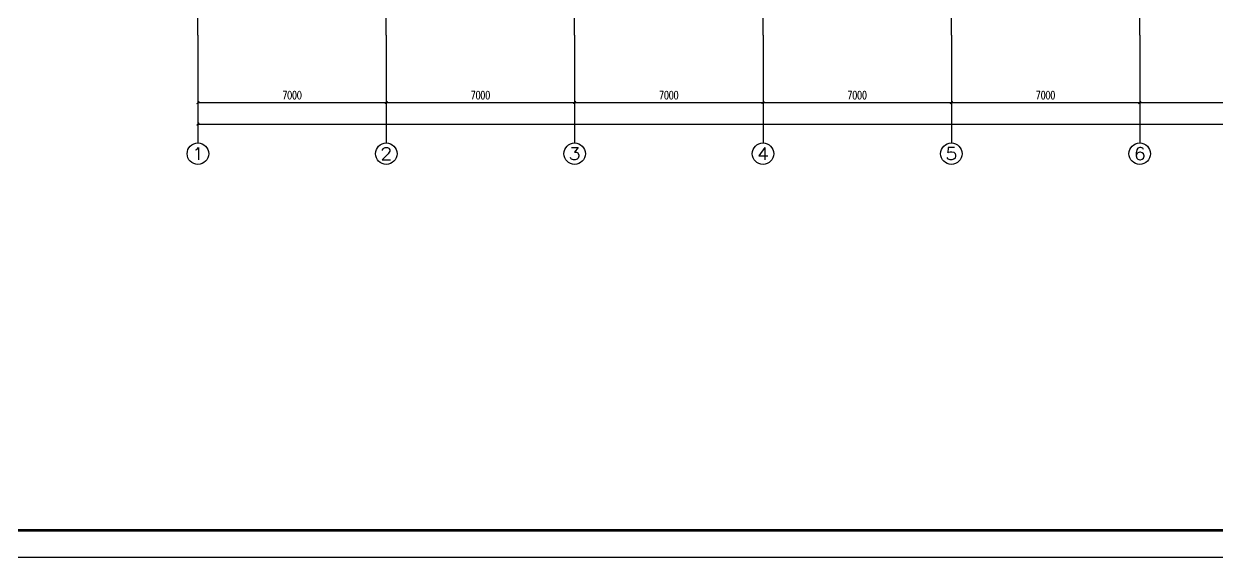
# Model space of a CAD drawing. Extents: x -17471 to 313636, y -71590 to 757901.
# Drawn here: x 193238 to 237582, y 412140 to 431957 of the extents above; entities that cross this region are included whole.
import ezdxf
from ezdxf.enums import TextEntityAlignment as Align

# ---------------------------------------------------------------- set-up
doc = ezdxf.new("R2010")
doc.units = 0
doc.header["$LTSCALE"] = 1000
doc.header["$MEASUREMENT"] = 0
for name, color, linetype in [('AXIS', 3, 'Continuous'), ('AXIS_TEXT', 7, 'Continuous'), ('DOTE', 1, 'Continuous'), ('PUB_TITLE', 4, 'Continuous')]:
    doc.layers.add(name, color=color, linetype=linetype)
doc.styles.add('_TCH_AXIS', font='COMPLEX', dxfattribs={"bigfont": 'GBCBIG'})
doc.styles.add('_TCH_DIM_T3', font='SIMPLEX', dxfattribs={"width": 0.705882, "bigfont": 'GBCBIG'})
doc.styles.add('COMPLEX', font='COMPLEX')
doc.dimstyles.new('_TCH_ARCH&&100', dxfattribs={"dimtxt": 297.5, "dimasz": 100, "dimexe": 250, "dimexo": 300, "dimgap": 126.25, "dimtad": 1, "dimdec": 0, "dimzin": 0, "dimdsep": 46, "dimtxsty": '_TCH_DIM_T3', "dimblk": 'ARCHTICK', "dimcen": 0.09, "dimclrt": 7, "dimazin": 2, "dimtfac": 1, "dimtdec": 0, "dimtix": 1, "dimtmove": 2, "dimatfit": 3, "dimfxl": 0, "dimtolj": 1, "dimtzin": 0, "dimarcsym": 0})

# ---------------------------------------------------------------- blocks, each defined once
blk = doc.blocks.new('_ArchTick')
at = {"color": 0, "linetype": 'ByBlock', "const_width": 0.4}
blk.add_lwpolyline([(-0.5, -0.5), (0.5, 0.5)], dxfattribs=at)
blk = doc.blocks.new('*D1715')
at = {"layer": 'AXIS', "color": 0, "lineweight": -2, "transparency": 16777216}
for p, q in [((199706, 431233), (199706, 428783)), ((206706, 431233), (206706, 428783)), ((199706, 429033), (206706, 429033))]:
    blk.add_line(p, q, dxfattribs=at)
at = {"layer": 'Defpoints', "color": 0, "transparency": 16777216}
for p in [(199706, 431533), (206706, 431533), (206706, 429033)]:
    blk.add_point(p, dxfattribs=at)
at = {"layer": 'AXIS', "color": 0, "lineweight": -2, "transparency": 16777216, "xscale": 100, "yscale": 100, "zscale": 100, "rotation": 180}
blk.add_blockref('_ArchTick', (199706, 429033), dxfattribs=at)
at = {"layer": 'AXIS', "color": 0, "lineweight": -2, "transparency": 16777216, "xscale": 100, "yscale": 100, "zscale": 100}
blk.add_blockref('_ArchTick', (206706, 429033), dxfattribs=at)
at = {"layer": 'AXIS', "color": 7, "transparency": 16777216, "insert": (203206, 429308), "char_height": 297.5, "attachment_point": 5, "style": '_TCH_DIM_T3'}
blk.add_mtext('\\A1;7000', dxfattribs=at)
blk = doc.blocks.new('*D1716')
at = {"layer": 'AXIS', "color": 0, "lineweight": -2, "transparency": 16777216}
for p, q in [((206706, 431233), (206706, 428783)), ((213706, 431233), (213706, 428783)), ((206706, 429033), (213706, 429033))]:
    blk.add_line(p, q, dxfattribs=at)
at = {"layer": 'Defpoints', "color": 0, "transparency": 16777216}
for p in [(206706, 431533), (213706, 431533), (213706, 429033)]:
    blk.add_point(p, dxfattribs=at)
at = {"layer": 'AXIS', "color": 0, "lineweight": -2, "transparency": 16777216, "xscale": 100, "yscale": 100, "zscale": 100, "rotation": 180}
blk.add_blockref('_ArchTick', (206706, 429033), dxfattribs=at)
at = {"layer": 'AXIS', "color": 0, "lineweight": -2, "transparency": 16777216, "xscale": 100, "yscale": 100, "zscale": 100}
blk.add_blockref('_ArchTick', (213706, 429033), dxfattribs=at)
at = {"layer": 'AXIS', "color": 7, "transparency": 16777216, "insert": (210206, 429308), "char_height": 297.5, "attachment_point": 5, "style": '_TCH_DIM_T3'}
blk.add_mtext('\\A1;7000', dxfattribs=at)
blk = doc.blocks.new('*D1717')
at = {"layer": 'AXIS', "color": 0, "lineweight": -2, "transparency": 16777216}
for p, q in [((213706, 431233), (213706, 428783)), ((220706, 431233), (220706, 428783)), ((213706, 429033), (220706, 429033))]:
    blk.add_line(p, q, dxfattribs=at)
at = {"layer": 'Defpoints', "color": 0, "transparency": 16777216}
for p in [(213706, 431533), (220706, 431533), (220706, 429033)]:
    blk.add_point(p, dxfattribs=at)
at = {"layer": 'AXIS', "color": 0, "lineweight": -2, "transparency": 16777216, "xscale": 100, "yscale": 100, "zscale": 100, "rotation": 180}
blk.add_blockref('_ArchTick', (213706, 429033), dxfattribs=at)
at = {"layer": 'AXIS', "color": 0, "lineweight": -2, "transparency": 16777216, "xscale": 100, "yscale": 100, "zscale": 100}
blk.add_blockref('_ArchTick', (220706, 429033), dxfattribs=at)
at = {"layer": 'AXIS', "color": 7, "transparency": 16777216, "insert": (217206, 429308), "char_height": 297.5, "attachment_point": 5, "style": '_TCH_DIM_T3'}
blk.add_mtext('\\A1;7000', dxfattribs=at)
blk = doc.blocks.new('*D1718')
at = {"layer": 'AXIS', "color": 0, "lineweight": -2, "transparency": 16777216}
for p, q in [((220706, 431233), (220706, 428783)), ((227706, 431233), (227706, 428783)), ((220706, 429033), (227706, 429033))]:
    blk.add_line(p, q, dxfattribs=at)
at = {"layer": 'Defpoints', "color": 0, "transparency": 16777216}
for p in [(220706, 431533), (227706, 431533), (227706, 429033)]:
    blk.add_point(p, dxfattribs=at)
at = {"layer": 'AXIS', "color": 0, "lineweight": -2, "transparency": 16777216, "xscale": 100, "yscale": 100, "zscale": 100, "rotation": 180}
blk.add_blockref('_ArchTick', (220706, 429033), dxfattribs=at)
at = {"layer": 'AXIS', "color": 0, "lineweight": -2, "transparency": 16777216, "xscale": 100, "yscale": 100, "zscale": 100}
blk.add_blockref('_ArchTick', (227706, 429033), dxfattribs=at)
at = {"layer": 'AXIS', "color": 7, "transparency": 16777216, "insert": (224206, 429308), "char_height": 297.5, "attachment_point": 5, "style": '_TCH_DIM_T3'}
blk.add_mtext('\\A1;7000', dxfattribs=at)
blk = doc.blocks.new('*D1719')
at = {"layer": 'AXIS', "color": 0, "lineweight": -2, "transparency": 16777216}
for p, q in [((227706, 431233), (227706, 428783)), ((234706, 431233), (234706, 428783)), ((227706, 429033), (234706, 429033))]:
    blk.add_line(p, q, dxfattribs=at)
at = {"layer": 'Defpoints', "color": 0, "transparency": 16777216}
for p in [(227706, 431533), (234706, 431533), (234706, 429033)]:
    blk.add_point(p, dxfattribs=at)
at = {"layer": 'AXIS', "color": 0, "lineweight": -2, "transparency": 16777216, "xscale": 100, "yscale": 100, "zscale": 100, "rotation": 180}
blk.add_blockref('_ArchTick', (227706, 429033), dxfattribs=at)
at = {"layer": 'AXIS', "color": 0, "lineweight": -2, "transparency": 16777216, "xscale": 100, "yscale": 100, "zscale": 100}
blk.add_blockref('_ArchTick', (234706, 429033), dxfattribs=at)
at = {"layer": 'AXIS', "color": 7, "transparency": 16777216, "insert": (231206, 429308), "char_height": 297.5, "attachment_point": 5, "style": '_TCH_DIM_T3'}
blk.add_mtext('\\A1;7000', dxfattribs=at)
blk = doc.blocks.new('*D1720')
at = {"layer": 'AXIS', "color": 0, "lineweight": -2, "transparency": 16777216}
for p, q in [((234706, 431233), (234706, 428783)), ((241706, 431233), (241706, 428783)), ((234706, 429033), (241706, 429033))]:
    blk.add_line(p, q, dxfattribs=at)
at = {"layer": 'Defpoints', "color": 0, "transparency": 16777216}
for p in [(234706, 431533), (241706, 431533), (241706, 429033)]:
    blk.add_point(p, dxfattribs=at)
at = {"layer": 'AXIS', "color": 0, "lineweight": -2, "transparency": 16777216, "xscale": 100, "yscale": 100, "zscale": 100, "rotation": 180}
blk.add_blockref('_ArchTick', (234706, 429033), dxfattribs=at)
at = {"layer": 'AXIS', "color": 0, "lineweight": -2, "transparency": 16777216, "xscale": 100, "yscale": 100, "zscale": 100}
blk.add_blockref('_ArchTick', (241706, 429033), dxfattribs=at)
at = {"layer": 'AXIS', "color": 7, "transparency": 16777216, "insert": (238206, 429308), "char_height": 297.5, "attachment_point": 5, "style": '_TCH_DIM_T3'}
blk.add_mtext('\\A1;7000', dxfattribs=at)
blk = doc.blocks.new('*D1729')
at = {"layer": 'AXIS', "color": 0, "lineweight": -2, "transparency": 16777216}
for p, q in [((199706, 431233), (199706, 427983)), ((297706, 431233), (297706, 427983)), ((199706, 428233), (297706, 428233))]:
    blk.add_line(p, q, dxfattribs=at)
at = {"layer": 'Defpoints', "color": 0, "transparency": 16777216}
for p in [(199706, 431533), (297706, 431533), (297706, 428233)]:
    blk.add_point(p, dxfattribs=at)
at = {"layer": 'AXIS', "color": 0, "lineweight": -2, "transparency": 16777216, "xscale": 100, "yscale": 100, "zscale": 100, "rotation": 180}
blk.add_blockref('_ArchTick', (199706, 428233), dxfattribs=at)
at = {"layer": 'AXIS', "color": 0, "lineweight": -2, "transparency": 16777216, "xscale": 100, "yscale": 100, "zscale": 100}
blk.add_blockref('_ArchTick', (297706, 428233), dxfattribs=at)
at = {"layer": 'AXIS', "color": 7, "transparency": 16777216, "insert": (248706, 428508), "char_height": 297.5, "attachment_point": 5, "style": '_TCH_DIM_T3'}
blk.add_mtext('\\A1;98000', dxfattribs=at)
blk = doc.blocks.new('_AXISO')
blk.add_circle((0, 0), 0.5)
at = {"layer": 'AXIS_TEXT', "style": 'COMPLEX', "width": 1.041667}
blk.add_attdef('A', text='', height=0.56, dxfattribs=at).set_placement((-0.25, -0.28), (0.25, -0.28), align=Align.FIT)

msp = doc.modelspace()

# ---------------------------------------------------------------- linework, layer by layer
at = {"layer": 'AXIS'}
for p, q in [((199706.1, 431532.6), (199706.1, 427532.6)), ((206706.1, 431532.6), (206706.1, 427532.6)), ((213706.1, 431532.6), (213706.1, 427532.6)), ((220706.1, 431532.6), (220706.1, 427532.6)), ((227706.1, 431532.6), (227706.1, 427532.6)), ((234706.1, 431532.6), (234706.1, 427532.6))]:
    msp.add_line(p, q, dxfattribs=at)
at = {"layer": 'DOTE'}
for p, q in [((199706.1, 431532.6), (199706.1, 458052.6)), ((206706.1, 431532.6), (206706.1, 458052.6)), ((213706.1, 431532.6), (213706.1, 458052.6)), ((220706.1, 431532.6), (220706.1, 458052.6)), ((227706.1, 431532.6), (227706.1, 458052.6)), ((234706.1, 431532.6), (234706.1, 458052.6))]:
    msp.add_line(p, q, dxfattribs=at)
at = {"layer": 'PUB_TITLE'}
msp.add_lwpolyline([(187535.9, 412140.5), (313635.9, 412140.5), (313635.9, 471540.5), (187535.9, 471540.5)], close=True, dxfattribs=at)
at = {"layer": 'PUB_TITLE', "const_width": 100}
msp.add_lwpolyline([(190035.9, 413140.5), (312635.9, 413140.5), (312635.9, 470540.5), (190035.9, 470540.5)], close=True, dxfattribs=at)

# ---------------------------------------------------------------- block references
at = {"layer": 'AXIS'}
ref = msp.add_blockref('_AXISO', (199706.1, 427132.6), dxfattribs=dict(at, xscale=800, yscale=800, zscale=800))
ref.add_attrib('A', '1', dxfattribs={"layer": 'AXIS_TEXT', "height": 452.5, "style": '_TCH_AXIS', "width": 2.333333}).set_placement((199479.8, 426906.4), (199932.3, 426906.4), align=Align.FIT)
ref = msp.add_blockref('_AXISO', (206706.1, 427132.6), dxfattribs=dict(at, xscale=800, yscale=800, zscale=800))
ref.add_attrib('A', '2', dxfattribs={"layer": 'AXIS_TEXT', "height": 452.5, "style": '_TCH_AXIS', "width": 1.5}).set_placement((206479.8, 426906.4), (206932.3, 426906.4), align=Align.FIT)
ref = msp.add_blockref('_AXISO', (213706.1, 427132.6), dxfattribs=dict(at, xscale=800, yscale=800, zscale=800))
ref.add_attrib('A', '3', dxfattribs={"layer": 'AXIS_TEXT', "height": 452.5, "style": '_TCH_AXIS', "width": 1.5}).set_placement((213479.8, 426906.4), (213932.3, 426906.4), align=Align.FIT)
ref = msp.add_blockref('_AXISO', (220706.1, 427132.6), dxfattribs=dict(at, xscale=800, yscale=800, zscale=800))
ref.add_attrib('A', '4', dxfattribs={"layer": 'AXIS_TEXT', "height": 452.5, "style": '_TCH_AXIS', "width": 1.3125}).set_placement((220479.8, 426906.4), (220932.3, 426906.4), align=Align.FIT)
ref = msp.add_blockref('_AXISO', (227706.1, 427132.6), dxfattribs=dict(at, xscale=800, yscale=800, zscale=800))
ref.add_attrib('A', '5', dxfattribs={"layer": 'AXIS_TEXT', "height": 452.5, "style": '_TCH_AXIS', "width": 1.5}).set_placement((227479.8, 426906.4), (227932.3, 426906.4), align=Align.FIT)
ref = msp.add_blockref('_AXISO', (234706.1, 427132.6), dxfattribs=dict(at, xscale=800, yscale=800, zscale=800))
ref.add_attrib('A', '6', dxfattribs={"layer": 'AXIS_TEXT', "height": 452.5, "style": '_TCH_AXIS', "width": 1.5}).set_placement((234479.8, 426906.4), (234932.3, 426906.4), align=Align.FIT)

# ---------------------------------------------------------------- dimensions: what is measured, and where the dimension line sits
for p1, p2, distance, picture, middle in [((199706.1, 431532.6), (206706.1, 431532.6), -2500, '*D1715', (203206.1, 429307.6)), ((199706.1, 431532.6), (297706.1, 431532.6), -3300, '*D1729', (248706.1, 428507.6)), ((206706.1, 431532.6), (213706.1, 431532.6), -2500, '*D1716', (210206.1, 429307.6)), ((213706.1, 431532.6), (220706.1, 431532.6), -2500, '*D1717', (217206.1, 429307.6)), ((220706.1, 431532.6), (227706.1, 431532.6), -2500, '*D1718', (224206.1, 429307.6)), ((227706.1, 431532.6), (234706.1, 431532.6), -2500, '*D1719', (231206.1, 429307.6)), ((234706.1, 431532.6), (241706.1, 431532.6), -2500, '*D1720', (238206.1, 429307.6))]:
    dim = msp.add_aligned_dim(p1=p1, p2=p2, distance=distance, dimstyle='_TCH_ARCH&&100', dxfattribs=at)
    dim.commit()
    dim.dimension.update_dxf_attribs({"geometry": picture, "text_midpoint": middle})

doc.saveas('drawing.dxf')
